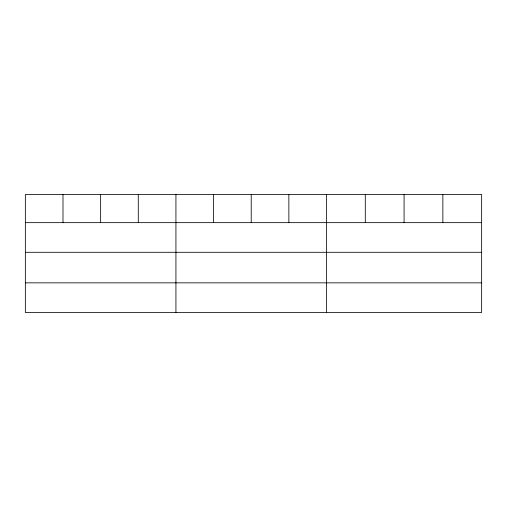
<?xml version="1.0" encoding="UTF-8"?>
<svg xmlns="http://www.w3.org/2000/svg" width="507" height="507" viewBox="0 0 507 507"><rect width="100%" height="100%" fill="white"/><g stroke="black" fill="none" stroke-linecap="round" stroke-linejoin="round"><path stroke-width="0.76" d="M481.65 252.296L481.65 194.517L25.35 194.517L25.35 312.483L481.65 312.483L481.65 252.296L25.35 252.296M25.35 222.655L481.65 222.655M25.35 282.843L481.65 282.843M442.865 194.517L442.865 222.655M404.079 194.517L404.079 222.655M365.293 194.517L365.293 222.655M326.508 194.517L326.508 312.483M288.863 194.517L288.863 222.655M251.219 194.517L251.219 222.655M213.574 194.517L213.574 222.655M175.929 194.517L175.929 312.483M138.284 194.517L138.284 222.655M100.64 194.517L100.64 222.655M62.995 194.517L62.995 222.655"/></g></svg>
